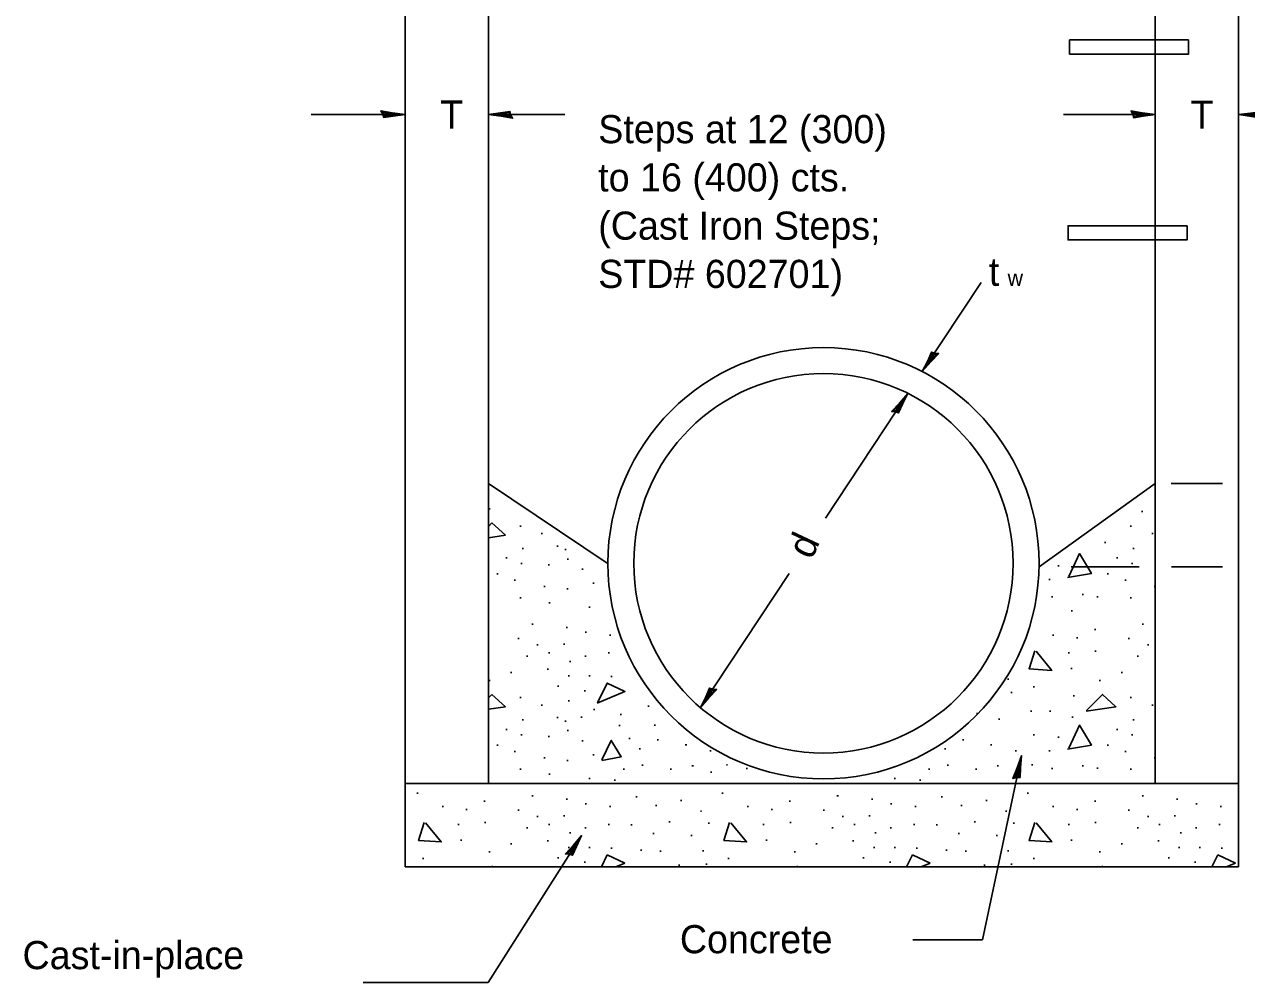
# Model space of a CAD drawing. Extents: x 116921 to 126621, y 61351 to 76334.
# Drawn here: x 118043 to 118347, y 70771.8 to 71010.1 of the extents above; entities that cross this region are included whole.
import ezdxf

# ---------------------------------------------------------------- set-up
doc = ezdxf.new("R2010")
doc.units = 0
doc.layers.add('Default', color=7, linetype='Continuous')
doc.layers.add('Sheets_General Details', color=7, linetype='Continuous')

msp = doc.modelspace()

# ---------------------------------------------------------------- linework, layer by layer
at = {"layer": 'Default'}
for points in [[(118132.16, 70987.81), (118132.35, 70986.99), (118134.68, 70987.34), (118137.67, 70987.73), (118134.47, 70988.17), (118131.67, 70988.66), (118132.16, 70987.81), (118132.41, 70987.27), (118135.66, 70987.74), (118132.11, 70988.36), (118132.63, 70987.66), (118134.12, 70987.76), (118132.69, 70987.97)], [(118163.92, 70987.65), (118163.73, 70988.47), (118161.4, 70988.12), (118158.41, 70987.73), (118161.61, 70987.29), (118164.41, 70986.8), (118163.92, 70987.65), (118163.67, 70988.19), (118160.42, 70987.73), (118163.97, 70987.1), (118163.45, 70987.8), (118161.96, 70987.71), (118163.39, 70987.49)], [(118318.76, 70987.76), (118318.95, 70986.93), (118321.28, 70987.29), (118324.27, 70987.68), (118321.07, 70988.11), (118318.27, 70988.61), (118318.76, 70987.76), (118319.01, 70987.21), (118322.26, 70987.68), (118318.71, 70988.3), (118319.23, 70987.6), (118320.72, 70987.7), (118319.29, 70987.92)], [(118350.52, 70987.6), (118350.33, 70988.42), (118348, 70988.06), (118345.01, 70987.68), (118348.21, 70987.24), (118351.01, 70986.74), (118350.52, 70987.6), (118350.27, 70988.14), (118347.02, 70987.67), (118350.57, 70987.05), (118350.05, 70987.75), (118348.56, 70987.65), (118349.99, 70987.43)], [(118269.46, 70928.32), (118268.67, 70928.62), (118267.68, 70926.48), (118266.35, 70923.76), (118268.48, 70926.19), (118270.44, 70928.26), (118269.46, 70928.32), (118268.87, 70928.41), (118267.46, 70925.44), (118269.94, 70928.06), (118269.07, 70928.01), (118268.33, 70926.71), (118269.3, 70927.79)], [(118259.67, 70913.8), (118260.45, 70913.5), (118261.44, 70915.64), (118262.77, 70918.35), (118260.64, 70915.92), (118258.69, 70913.86), (118259.67, 70913.8), (118260.26, 70913.7), (118261.66, 70916.67), (118259.18, 70914.05), (118260.05, 70914.1), (118260.79, 70915.4), (118259.82, 70914.32)], [(118214.23, 70844.76), (118213.44, 70845.06), (118212.46, 70842.92), (118211.13, 70840.2), (118213.26, 70842.63), (118215.21, 70844.7), (118214.23, 70844.76), (118213.64, 70844.85), (118212.24, 70841.88), (118214.72, 70844.5), (118213.85, 70844.45), (118213.1, 70843.15), (118214.08, 70844.23)], [(118289.8, 70822.85), (118290.65, 70822.86), (118290.78, 70825.21), (118291.03, 70828.22), (118289.93, 70825.19), (118288.87, 70822.55), (118289.8, 70822.85), (118290.39, 70822.98), (118290.6, 70826.25), (118289.26, 70822.91), (118290.05, 70823.28), (118290.27, 70824.76), (118289.76, 70823.4)], [(118178.54, 70803.76), (118179.34, 70803.47), (118180.29, 70805.63), (118181.57, 70808.36), (118179.48, 70805.9), (118177.56, 70803.8), (118178.54, 70803.76), (118179.14, 70803.67), (118180.48, 70806.67), (118178.05, 70804.01), (118178.92, 70804.07), (118179.64, 70805.38), (118178.69, 70804.29)]]:
    msp.add_lwpolyline(points, dxfattribs=at)
at = {"layer": 'Sheets_General Details'}
for p, q in [((118345.01, 71090.9), (118345.01, 70821.33)), ((118137.67, 70821.33), (118137.67, 71070.16)), ((118158.41, 70821.33), (118158.41, 71070.16)), ((118324.27, 71070.16), (118324.27, 70821.33)), ((118114.32, 70987.73), (118137.67, 70987.73)), ((118158.41, 70987.73), (118177.39, 70987.73)), ((118301.44, 70987.68), (118324.27, 70987.68)), ((118345.01, 70987.68), (118366.54, 70987.68)), ((118266.35, 70923.76), (118281.01, 70945.95)), ((118242.23, 70887.28), (118262.77, 70918.35)), ((118158.41, 70821.33), (118158.41, 70895.98)), ((118158.41, 70895.98), (118187.94, 70876.1)), ((118295.39, 70875.22), (118324.3, 70895.98)), ((118324.3, 70895.98), (118324.3, 70821.33)), ((118328.27, 70895.98), (118341.01, 70895.98)), ((118158.49, 70889.64), (118158.82, 70889.64)), ((118320.88, 70889.02), (118321.21, 70889.02)), ((118166.2, 70885.36), (118166.54, 70885.36)), ((118171.55, 70883.5), (118171.89, 70883.5)), ((118318.08, 70885.36), (118318.41, 70885.36)), ((118323.43, 70883.5), (118323.76, 70883.5)), ((118175.41, 70880.39), (118175.74, 70880.39)), ((118311.68, 70881.25), (118312.01, 70881.25)), ((118162.76, 70877.44), (118163.09, 70877.44)), ((118166.83, 70879.81), (118167.16, 70879.81)), ((118177.44, 70879.52), (118177.77, 70879.52)), ((118178.02, 70877.15), (118178.35, 70877.15)), ((118314.63, 70877.44), (118314.97, 70877.44)), ((118318.7, 70879.81), (118319.03, 70879.81)), ((118166.49, 70876.08), (118166.83, 70876.08)), ((118173.25, 70875.7), (118173.59, 70875.7)), ((118181.67, 70874.62), (118182, 70874.62)), ((118300.08, 70875.49), (118300.41, 70875.49)), ((118303.39, 70875.22), (118320.3, 70875.22)), ((118318.37, 70876.08), (118318.7, 70876.08)), ((118328.3, 70875.22), (118341.01, 70875.22)), ((118160.48, 70873.5), (118160.81, 70873.5)), ((118164.84, 70871.93), (118165.17, 70871.93)), ((118184.37, 70871.14), (118184.7, 70871.14)), ((118211.13, 70840.2), (118233.18, 70873.57)), ((118297.8, 70872.09), (118298.13, 70872.09)), ((118312.35, 70873.5), (118312.68, 70873.5)), ((118316.71, 70871.93), (118317.04, 70871.93)), ((118172.18, 70870.35), (118172.51, 70870.35)), ((118177.94, 70869.73), (118178.27, 70869.73)), ((118306.09, 70868.36), (118306.42, 70868.36)), ((118166.2, 70867.53), (118166.54, 70867.53)), ((118173.46, 70866.29), (118173.79, 70866.29)), ((118183.37, 70865.21), (118183.71, 70865.21)), ((118298.46, 70867.74), (118298.79, 70867.74)), ((118309.74, 70867.78), (118310.07, 70867.78)), ((118318.08, 70867.53), (118318.41, 70867.53)), ((118303.35, 70864.28), (118303.68, 70864.28)), ((118169.19, 70860.94), (118169.52, 70860.94)), ((118177.73, 70860.11), (118178.07, 70860.11)), ((118182.5, 70858.95), (118182.84, 70858.95)), ((118309.16, 70859.61), (118309.49, 70859.61)), ((118321.06, 70860.94), (118321.39, 70860.94)), ((118165.71, 70857.37), (118166.04, 70857.37)), ((118170.48, 70855.8), (118170.81, 70855.8)), ((118177.11, 70855.96), (118177.44, 70855.96)), ((118188.56, 70858.24), (118188.89, 70858.24)), ((118298.75, 70858.24), (118299.08, 70858.24)), ((118304.68, 70857.54), (118305.01, 70857.54)), ((118317.58, 70857.37), (118317.91, 70857.37)), ((118322.35, 70855.8), (118322.68, 70855.8)), ((118167.9, 70852.98), (118168.24, 70852.98)), ((118173.34, 70853.81), (118173.67, 70853.81)), ((118182.42, 70853.02), (118182.75, 70853.02)), ((118188.23, 70853.81), (118188.56, 70853.81)), ((118302.65, 70853.81), (118302.98, 70853.81)), ((118309.28, 70854.26), (118309.62, 70854.26)), ((118319.78, 70852.98), (118320.11, 70852.98)), ((118173.05, 70849.74), (118173.38, 70849.74)), ((118178.6, 70851.69), (118178.94, 70851.69)), ((118303.31, 70849.95), (118303.64, 70849.95)), ((118158.49, 70846.96), (118158.82, 70846.96)), ((118163.92, 70848.95), (118164.25, 70848.95)), ((118178.23, 70848.12), (118178.56, 70848.12)), ((118183.37, 70848.12), (118183.71, 70848.12)), ((118188.85, 70847.96), (118189.18, 70847.96)), ((118196.27, 70847.42), (118196.6, 70847.42)), ((118287.55, 70847.25), (118287.88, 70847.25)), ((118310.36, 70846.96), (118310.69, 70846.96)), ((118315.8, 70848.95), (118316.13, 70848.95)), ((118175.62, 70845.55), (118175.95, 70845.55)), ((118182.21, 70844.39), (118182.54, 70844.39)), ((118288.38, 70843.98), (118288.71, 70843.98)), ((118293.9, 70845.39), (118294.23, 70845.39)), ((118166.2, 70842.69), (118166.54, 70842.69)), ((118171.55, 70840.82), (118171.89, 70840.82)), ((118178.23, 70841.9), (118178.56, 70841.9)), ((118198.05, 70840.53), (118198.39, 70840.53)), ((118303.89, 70843.1), (118304.22, 70843.1)), ((118318.08, 70842.69), (118318.41, 70842.69)), ((118323.43, 70840.82), (118323.76, 70840.82)), ((118175.41, 70837.71), (118175.74, 70837.71)), ((118181.38, 70837.84), (118181.71, 70837.84)), ((118184.58, 70839.7), (118184.91, 70839.7)), ((118191.21, 70838.5), (118191.54, 70838.5)), ((118279.84, 70838.71), (118280.17, 70838.71)), ((118293.24, 70839.29), (118293.57, 70839.29)), ((118297.96, 70839.29), (118298.29, 70839.29)), ((118303.52, 70837.84), (118303.85, 70837.84)), ((118162.76, 70834.77), (118163.09, 70834.77)), ((118166.83, 70837.13), (118167.16, 70837.13)), ((118177.44, 70836.84), (118177.77, 70836.84)), ((118178.02, 70834.48), (118178.35, 70834.48)), ((118190.84, 70835.76), (118191.17, 70835.76)), ((118199.63, 70835.85), (118199.96, 70835.85)), ((118285.31, 70837.34), (118285.65, 70837.34)), ((118314.63, 70834.77), (118314.97, 70834.77)), ((118318.7, 70837.13), (118319.03, 70837.13)), ((118166.49, 70833.4), (118166.83, 70833.4)), ((118173.25, 70833.03), (118173.59, 70833.03)), ((118181.67, 70831.95), (118182, 70831.95)), ((118193.37, 70832.53), (118193.7, 70832.53)), ((118200.42, 70832.2), (118200.75, 70832.2)), ((118276.36, 70832.2), (118276.69, 70832.2)), ((118293.9, 70833.4), (118294.23, 70833.4)), ((118300.08, 70832.82), (118300.41, 70832.82)), ((118318.37, 70833.4), (118318.7, 70833.4)), ((118160.48, 70830.83), (118160.81, 70830.83)), ((118164.84, 70829.25), (118165.17, 70829.25)), ((118184.37, 70828.47), (118184.7, 70828.47)), ((118195.9, 70829.96), (118196.23, 70829.96)), ((118207.38, 70830.95), (118207.72, 70830.95)), ((118213.48, 70829.42), (118213.81, 70829.42)), ((118271.84, 70829.96), (118272.17, 70829.96)), ((118283.32, 70830.95), (118283.65, 70830.95)), ((118289.42, 70829.42), (118289.75, 70829.42)), ((118297.8, 70829.42), (118298.13, 70829.42)), ((118312.35, 70830.83), (118312.68, 70830.83)), ((118316.71, 70829.25), (118317.04, 70829.25)), ((118172.18, 70827.68), (118172.51, 70827.68)), ((118177.94, 70827.06), (118178.27, 70827.06)), ((118196.56, 70825.85), (118196.89, 70825.85)), ((118209.04, 70825.69), (118209.38, 70825.69)), ((118217.59, 70825.98), (118217.92, 70825.98)), ((118272.5, 70825.85), (118272.83, 70825.85)), ((118281.31, 70782.43), (118291.03, 70828.22)), ((118284.98, 70825.69), (118285.31, 70825.69)), ((118293.52, 70825.98), (118293.86, 70825.98)), ((118306.09, 70825.69), (118306.42, 70825.69)), ((118166.2, 70824.86), (118166.54, 70824.86)), ((118173.46, 70823.61), (118173.79, 70823.61)), ((118183.37, 70822.53), (118183.71, 70822.53)), ((118191.92, 70824.86), (118192.25, 70824.86)), ((118203.61, 70824.86), (118203.94, 70824.86)), ((118213.69, 70824.11), (118214.02, 70824.11)), ((118222.52, 70825.06), (118222.86, 70825.06)), ((118259.31, 70822.53), (118259.64, 70822.53)), ((118267.85, 70824.86), (118268.19, 70824.86)), ((118279.55, 70824.86), (118279.88, 70824.86)), ((118289.63, 70824.11), (118289.96, 70824.11)), ((118298.46, 70825.06), (118298.79, 70825.06)), ((118309.74, 70825.11), (118310.07, 70825.11)), ((118318.08, 70824.86), (118318.41, 70824.86)), ((118137.67, 70800.6), (118137.67, 70821.33)), ((118137.67, 70821.33), (118158.41, 70821.33)), ((118158.41, 70821.33), (118324.3, 70821.33)), ((118189.72, 70822.12), (118190.05, 70822.12)), ((118265.66, 70822.12), (118265.99, 70822.12)), ((118324.3, 70821.33), (118345.03, 70821.33)), ((118345.03, 70821.33), (118345.03, 70800.6)), ((118140.57, 70818.93), (118140.91, 70818.93)), ((118157.29, 70816.94), (118157.62, 70816.94)), ((118169.19, 70818.26), (118169.52, 70818.26)), ((118177.73, 70817.43), (118178.07, 70817.43)), ((118182.5, 70816.27), (118182.84, 70816.27)), ((118195.07, 70817.97), (118195.4, 70817.97)), ((118206.18, 70817.14), (118206.52, 70817.14)), ((118216.51, 70818.93), (118216.84, 70818.93)), ((118233.22, 70816.94), (118233.55, 70816.94)), ((118245.12, 70818.26), (118245.46, 70818.26)), ((118253.67, 70817.43), (118254, 70817.43)), ((118258.44, 70816.27), (118258.77, 70816.27)), ((118271.01, 70817.97), (118271.34, 70817.97)), ((118282.12, 70817.14), (118282.45, 70817.14)), ((118292.45, 70818.93), (118292.78, 70818.93)), ((118309.16, 70816.94), (118309.49, 70816.94)), ((118321.06, 70818.26), (118321.39, 70818.26)), ((118329.6, 70817.43), (118329.94, 70817.43)), ((118334.37, 70816.27), (118334.71, 70816.27)), ((118146.88, 70815.57), (118147.21, 70815.57)), ((118152.81, 70814.86), (118153.14, 70814.86)), ((118165.71, 70814.7), (118166.04, 70814.7)), ((118177.11, 70813.29), (118177.44, 70813.29)), ((118188.56, 70815.57), (118188.89, 70815.57)), ((118199.96, 70815.86), (118200.3, 70815.86)), ((118211.12, 70814.41), (118211.45, 70814.41)), ((118222.81, 70815.57), (118223.14, 70815.57)), ((118228.74, 70814.86), (118229.08, 70814.86)), ((118241.64, 70814.7), (118241.97, 70814.7)), ((118253.05, 70813.29), (118253.38, 70813.29)), ((118264.49, 70815.57), (118264.83, 70815.57)), ((118275.9, 70815.86), (118276.23, 70815.86)), ((118287.06, 70814.41), (118287.39, 70814.41)), ((118298.75, 70815.57), (118299.08, 70815.57)), ((118304.68, 70814.86), (118305.01, 70814.86)), ((118317.58, 70814.7), (118317.91, 70814.7)), ((118328.98, 70813.29), (118329.32, 70813.29)), ((118340.43, 70815.57), (118340.76, 70815.57)), ((118150.78, 70811.13), (118151.11, 70811.13)), ((118157.41, 70811.59), (118157.74, 70811.59)), ((118167.9, 70810.3), (118168.24, 70810.3)), ((118170.48, 70813.12), (118170.81, 70813.12)), ((118173.34, 70811.13), (118173.67, 70811.13)), ((118182.42, 70810.34), (118182.75, 70810.34)), ((118188.23, 70811.13), (118188.56, 70811.13)), ((118193.87, 70811.01), (118194.2, 70811.01)), ((118203.28, 70811.79), (118203.61, 70811.79)), ((118213.03, 70811.42), (118213.36, 70811.42)), ((118226.71, 70811.13), (118227.04, 70811.13)), ((118233.35, 70811.59), (118233.68, 70811.59)), ((118243.84, 70810.3), (118244.17, 70810.3)), ((118246.41, 70813.12), (118246.74, 70813.12)), ((118249.27, 70811.13), (118249.6, 70811.13)), ((118258.36, 70810.34), (118258.69, 70810.34)), ((118264.16, 70811.13), (118264.49, 70811.13)), ((118269.8, 70811.01), (118270.14, 70811.01)), ((118279.22, 70811.79), (118279.55, 70811.79)), ((118288.96, 70811.42), (118289.3, 70811.42)), ((118302.65, 70811.13), (118302.98, 70811.13)), ((118309.28, 70811.59), (118309.62, 70811.59)), ((118319.78, 70810.3), (118320.11, 70810.3)), ((118322.35, 70813.12), (118322.68, 70813.12)), ((118325.21, 70811.13), (118325.54, 70811.13)), ((118334.29, 70810.34), (118334.62, 70810.34)), ((118340.1, 70811.13), (118340.43, 70811.13)), ((118151.44, 70807.27), (118151.77, 70807.27)), ((118158.33, 70771.82), (118181.57, 70808.36)), ((118178.6, 70809.02), (118178.94, 70809.02)), ((118199.34, 70808.85), (118199.67, 70808.85)), ((118208.76, 70808.43), (118209.09, 70808.43)), ((118227.38, 70807.27), (118227.71, 70807.27)), ((118254.54, 70809.02), (118254.87, 70809.02)), ((118275.28, 70808.85), (118275.61, 70808.85)), ((118284.69, 70808.43), (118285.02, 70808.43)), ((118303.31, 70807.27), (118303.64, 70807.27)), ((118330.48, 70809.02), (118330.81, 70809.02)), ((118158.49, 70804.29), (118158.82, 70804.29)), ((118163.92, 70806.28), (118164.25, 70806.28)), ((118173.05, 70807.07), (118173.38, 70807.07)), ((118178.23, 70805.45), (118178.56, 70805.45)), ((118183.37, 70805.45), (118183.71, 70805.45)), ((118188.85, 70805.28), (118189.18, 70805.28)), ((118196.27, 70804.74), (118196.6, 70804.74)), ((118201.04, 70804.49), (118201.37, 70804.49)), ((118211.62, 70804.58), (118211.95, 70804.58)), ((118234.43, 70804.29), (118234.76, 70804.29)), ((118239.86, 70806.28), (118240.19, 70806.28)), ((118248.98, 70807.07), (118249.31, 70807.07)), ((118254.17, 70805.45), (118254.5, 70805.45)), ((118259.31, 70805.45), (118259.64, 70805.45)), ((118264.79, 70805.28), (118265.12, 70805.28)), ((118272.21, 70804.74), (118272.54, 70804.74)), ((118276.98, 70804.49), (118277.31, 70804.49)), ((118287.55, 70804.58), (118287.88, 70804.58)), ((118310.36, 70804.29), (118310.69, 70804.29)), ((118315.8, 70806.28), (118316.13, 70806.28)), ((118324.92, 70807.07), (118325.25, 70807.07)), ((118330.1, 70805.45), (118330.44, 70805.45)), ((118335.25, 70805.45), (118335.58, 70805.45)), ((118340.72, 70805.28), (118341.05, 70805.28)), ((118142.03, 70802.71), (118142.36, 70802.71)), ((118175.62, 70802.88), (118175.95, 70802.88)), ((118182.21, 70801.72), (118182.54, 70801.72)), ((118205.69, 70801.01), (118206.02, 70801.01)), ((118212.45, 70801.3), (118212.78, 70801.3)), ((118217.96, 70802.71), (118218.29, 70802.71)), ((118251.55, 70802.88), (118251.89, 70802.88)), ((118258.15, 70801.72), (118258.48, 70801.72)), ((118281.62, 70801.01), (118281.95, 70801.01)), ((118288.38, 70801.3), (118288.71, 70801.3)), ((118293.9, 70802.71), (118294.23, 70802.71)), ((118327.49, 70802.88), (118327.82, 70802.88)), ((118334.09, 70801.72), (118334.42, 70801.72)), ((118345.03, 70800.6), (118137.67, 70800.6)), ((118264, 70782.43), (118281.31, 70782.43)), ((118127.21, 70771.82), (118158.33, 70771.82))]:
    msp.add_line(p, q, dxfattribs=at)
for points in [[(118332.58, 71006.28), (118302.98, 71006.28), (118302.98, 71002.75), (118332.58, 71002.75)], [(118332.23, 70960.07), (118302.62, 70960.07), (118302.62, 70956.54), (118332.23, 70956.54)]]:
    msp.add_lwpolyline(points, close=True, dxfattribs=at)
for points in [[(118158.41, 70885.28), (118159.28, 70886.15)], [(118159.28, 70886.15), (118162.64, 70883.08)], [(118162.64, 70883.08), (118158.41, 70882.46)], [(118302.77, 70872.8), (118305.43, 70878.52), (118308.41, 70873.54), (118302.44, 70872.55)], [(118324.05, 70870.35), (118324.3, 70870.35)], [(118294.65, 70854.22), (118298.54, 70849.45), (118292.9, 70849.86), (118294.31, 70854.3)], [(118185.57, 70841.4), (118187.98, 70846.3), (118192.37, 70844.22), (118185.49, 70841.32)], [(118158.41, 70842.61), (118159.28, 70843.48)], [(118159.28, 70843.48), (118162.64, 70840.41)], [(118307.17, 70839.5), (118311.15, 70843.48), (118314.51, 70840.41), (118307.13, 70839.33)], [(118162.64, 70840.41), (118158.41, 70839.83)], [(118302.77, 70830.12), (118305.43, 70835.85), (118308.41, 70830.87), (118302.44, 70829.88)], [(118186.65, 70827.22), (118188.97, 70832.03), (118191.46, 70827.97), (118186.61, 70827.06)], [(118324.05, 70827.68), (118324.3, 70827.68)], [(118142.77, 70811.54), (118146.67, 70806.78), (118141.03, 70807.19), (118142.44, 70811.63)], [(118218.71, 70811.54), (118222.61, 70806.78), (118216.97, 70807.19), (118218.38, 70811.63)], [(118294.65, 70811.54), (118298.54, 70806.78), (118292.9, 70807.19), (118294.31, 70811.63)], [(118186.53, 70800.6), (118187.98, 70803.62)], [(118187.98, 70803.62), (118192.37, 70801.55)], [(118192.37, 70801.55), (118190.13, 70800.6)], [(118262.42, 70800.6), (118263.91, 70803.62)], [(118263.91, 70803.62), (118268.31, 70801.55)], [(118268.31, 70801.55), (118266.03, 70800.6)], [(118338.36, 70800.6), (118339.85, 70803.62)], [(118339.85, 70803.62), (118344.25, 70801.55)], [(118344.25, 70801.55), (118341.96, 70800.6)], [(118159.07, 70800.6), (118159.28, 70800.8)], [(118159.28, 70800.8), (118159.53, 70800.6)], [(118235.01, 70800.6), (118235.21, 70800.8)], [(118235.21, 70800.8), (118235.46, 70800.6)], [(118310.94, 70800.6), (118311.15, 70800.8)], [(118311.15, 70800.8), (118311.36, 70800.6)]]:
    msp.add_lwpolyline(points, dxfattribs=at)
for radius in [53.64, 47.19]:
    msp.add_circle((118241.76, 70876.1), radius, dxfattribs=at)

# ---------------------------------------------------------------- texts
for s, height, p in [('T', 7, (118146.4, 70984.23)), ('T', 7, (118333.09, 70984.18)), ('Steps at 12 (300)', 7, (118185.72, 70980.58)), ('to 16 (400) cts.', 7, (118185.72, 70968.58)), ('(Cast Iron Steps;', 7, (118185.72, 70956.58)), ('STD# 602701)', 7, (118185.72, 70944.58)), ('t', 7, (118282.91, 70945.1)), ('w', 4, (118287.55, 70945.09)), ('Concrete', 7, (118206.03, 70779.11)), ('Cast-in-place', 7, (118042.49, 70775.15))]:
    msp.add_text(s, height=height, dxfattribs=at).set_placement(p)
msp.add_text('d', height=7, rotation=64.8887, dxfattribs=at).set_placement((118238.8, 70876.79))

doc.saveas('drawing.dxf')
